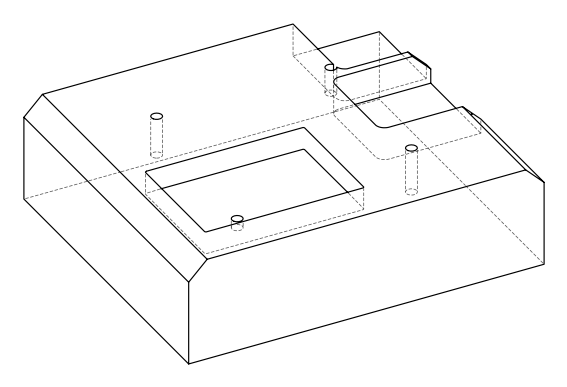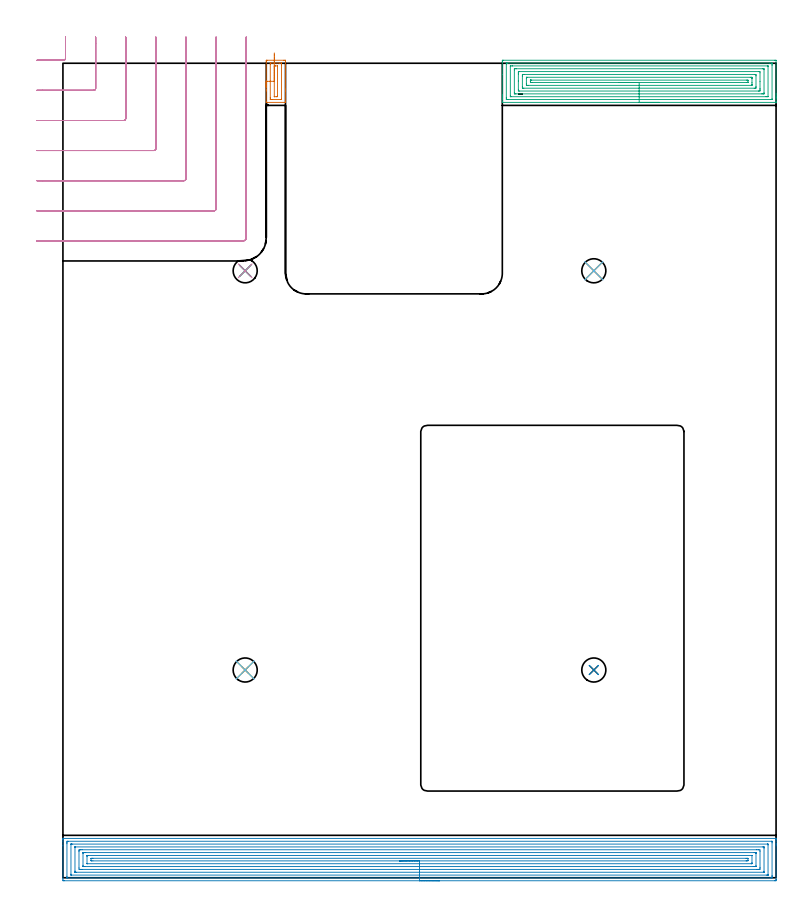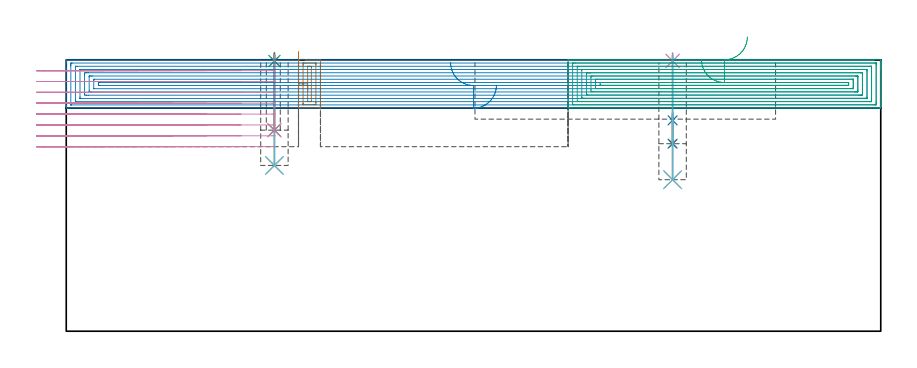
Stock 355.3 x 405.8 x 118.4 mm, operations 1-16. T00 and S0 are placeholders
(PLAN: 18 operations, 12 tool changes, 263.1 min)
(1 SPOT_DRILL | STEP1POCKET | NXT0321_9005460120000 | 0.03 min | 4 mm3)
(2 SPOT_DRILL_1 | STEP1POCKET_1 | NXT0321_9005460120000 | 0.03 min | 2822 mm3)
(3 SPOT_DRILL_2 | STEP1POCKET_2 | NXT0321_9005460120000 | 0.03 min | 1 mm3)
(4 SPOT_DRILL_3 | STEP1POCKET_3 | NXT0321_9005460120000 | 0.03 min | 1 mm3)
(5 DRILL_BLIND_HOLE_INTO_CENTER | STEP1POCKET | UGT0301_198 | 0.19 min | 2167 mm3)
(6 DRILL_TO_ENLARGE_BLIND_HOLE | STEP1POCKET | UGT0301_373 | 0.19 min | 3027 mm3)
(7 DRILL_BLIND_HOLE_INTO_CENTER_1 | STEP1POCKET_1 | UGT0301_198 | 0.06 min | 462 mm3)
(8 DRILL_TO_ENLARGE_BLIND_HOLE_1 | STEP1POCKET_1 | UGT0301_373 | 0.06 min | 840 mm3)
(9 DRILL_BLIND_HOLE_INTO_CENTER_2 | STEP1POCKET_2 | UGT0301_198 | 0.13 min | 1415 mm3)
(10 DRILL_TO_ENLARGE_BLIND_HOLE_2 | STEP1POCKET_2 | UGT0301_373 | 0.13 min | 2043 mm3)
(11 DRILL_BLIND_HOLE_INTO_CENTER_3 | STEP1POCKET_3 | UGT0301_198 | 0.22 min | 2466 mm3)
(12 DRILL_TO_ENLARGE_BLIND_HOLE_3 | STEP1POCKET_3 | UGT0301_373 | 0.22 min | 3426 mm3)
(13 AREA_MILL | FG_CHAMFER_SURFACE | UGT0205_001 | 0.89 min | 5643 mm3)
(14 AREA_MILL_1 | FG_CHAMFER_SURFACE_1 | UGT0205_001 | 23.04 min | 79085 mm3)
(15 AREA_MILL_2 | FG_CHAMFER_SURFACE_2 | UGT0205_001 | 9.02 min | 31836 mm3)
(16 MILL_CORNER_NOTCH_RECTANGULAR | CORNER_NOTCH_RECTANGULAR | UGT0201_094 | Follow Part, ap 5, ae 75% | 14.41 min | 375238 mm3)
(17 MILL_RECTANGULAR_POCKET | POCKET_RECTANGULAR_STRAIGHT | NXT0201_008 | Follow Part, ap 1.5, ae 75% | 194.5 min | 615611 mm3)
(18 MILL_SLOT | SLOT_PARTIAL_RECTANGULAR | UGT0201_094 | Follow Part, ap 5, ae 75% | 19.89 min | 465120 mm3)
(TOOL NXT0321_9005460120000 | NC Spot Drill, 142deg, 12mm, Carbide, Uncoated | D12 PA142 FL30 Z2)
(TOOL UGT0301_198 | Twist Drill 7.9 mm | D7.9 PA118 FL73 Z2)
(TOOL UGT0301_373 | Twist Drill Flat Bottom 12 mm | D12 PA180 FL101 Z2)
(TOOL UGT0205_001 | Chamfer Mill 20 x 3 x 45 deg. | D20 FL50 Z2)
(TOOL UGT0201_094 | End mill 20 mm | D20 FL38 Z4)
(TOOL NXT0201_008 | ENDMILL 6mm [2P460-0600-NA 1630] | D6 FL26 Z6)
(OP 1 SPOT_DRILL)
G17 G21 G94 G90
T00 M6
G54
G17 G0 G90 X90.8 Y103.5 S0 M3
G43 Z128.4 H0
G94 G81 G98 Z117.875 F250. R121.4
G80
M5
M2
(OP 2 SPOT_DRILL_1)
G17 G21 G94 G90
T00 M6
G54
G17 G0 G90 X264.5 Y103.5 S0 M3
G43 Z128.4 H0
G94 G81 G98 Z91.975 F250. R95.5
G80
M5
M2
(OP 3 SPOT_DRILL_2)
G17 G21 G94 G90
T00 M6
G54
G17 G0 G90 X90.8 Y302.4 S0 M3
G43 Z128.4 H0
G94 G81 G98 Z117.875 F250. R121.4
G80
M5
M2
(OP 4 SPOT_DRILL_3)
G17 G21 G94 G90
T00 M6
G54
G17 G0 G90 X264.5 Y302.4 S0 M3
G43 Z128.4 H0
G94 G81 G98 Z117.875 F250. R121.4
G80
M5
M2
(OP 5 DRILL_BLIND_HOLE_INTO_CENTER)
G17 G21 G94 G90
T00 M6
G54
G17 G0 G90 X90.8 Y103.5 S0 M3
G43 Z128.4 H0
G94 G81 G98 Z72.3 F250. R120.4
G80
M5
M2
(OP 6 DRILL_TO_ENLARGE_BLIND_HOLE)
G17 G21 G94 G90
T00 M6
G54
G17 G0 G90 X90.8 Y103.5 S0 M3
G43 Z128.4 H0
G94 G73 G98 Z72.3 F250. Q11.525 R120.4
G80
M5
M2
(OP 7 DRILL_BLIND_HOLE_INTO_CENTER_1)
G17 G21 G94 G90
T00 M6
G54
G17 G0 G90 X264.5 Y103.5 S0 M3
G43 Z128.4 H0
G94 G81 G98 Z81.8 F250. R94.5
G80
M5
M2
(OP 8 DRILL_TO_ENLARGE_BLIND_HOLE_1)
G17 G21 G94 G90
T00 M6
G54
G17 G0 G90 X264.5 Y103.5 S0 M3
G43 Z128.4 H0
G94 G81 G98 Z81.8 F250. R94.5
G80
M5
M2
(OP 9 DRILL_BLIND_HOLE_INTO_CENTER_2)
G17 G21 G94 G90
T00 M6
G54
G17 G0 G90 X90.8 Y302.4 S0 M3
G43 Z128.4 H0
G94 G81 G98 Z87.7 F250. R120.4
G80
M5
M2
(OP 10 DRILL_TO_ENLARGE_BLIND_HOLE_2)
G17 G21 G94 G90
T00 M6
G54
G17 G0 G90 X90.8 Y302.4 S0 M3
G43 Z128.4 H0
G94 G73 G98 Z87.7 F250. Q10.233 R120.4
G80
M5
M2
(OP 11 DRILL_BLIND_HOLE_INTO_CENTER_3)
G17 G21 G94 G90
T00 M6
G54
G17 G0 G90 X264.5 Y302.4 S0 M3
G43 Z128.4 H0
G94 G81 G98 Z66.1 F250. R120.4
G80
M5
M2
(OP 12 DRILL_TO_ENLARGE_BLIND_HOLE_3)
G17 G21 G94 G90
T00 M6
G54
G17 G0 G90 X264.5 Y302.4 S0 M3
G43 Z128.4 H0
G94 G73 G98 Z66.1 F250. Q10.46 R120.4
G80
M5
M2
(OP 13 AREA_MILL)
G17 G21 G94 G90
T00 M6
G54
G17 G0 G90 X101.3 Y396.8 S1061 M3
G43 Z128.4 H0
Z122.037
G94 G1 Y396.211 Z121.394 F250.
Y395.679 Z120.702
Y395.211 Z119.966
Y394.808 Z119.192
Y394.474 Z118.386
Y394.212 Z117.554
Y394.023 Z116.702
Y393.909 Z115.837
Y393.871 Z114.966
Y393.909 Z114.094
Y394.023 Z113.229
Y394.212 Z112.378
Y394.474 Z111.546
Y394.808 Z110.74
Y395.211 Z109.966
Y395.679 Z109.23
Y396.211 Z108.538
Y396.8 Z107.895
Y406.489 Z98.206
X101.303 Y406.897 Z97.798
X101.307 Y407.29 Z97.405
X101.312 Y407.293 Z97.402
X101.708 Y407.3 Z97.4
X110.089
X110.492 Y407.299 Z97.401
X110.888 Y407.293 Z97.402
X110.893 Y407.29 Z97.405
X110.9 Y406.897 Z97.798
Y392.849 Z111.845
Y392.033 Z112.667
Y386.674 Z118.026
X110.89 Y386.307 Z118.393
X110.492 Y386.3 Z118.4
X101.708
X101.31 Y386.307 Z118.393
X101.3 Y386.675 Z118.025
Y392.033 Z112.667
Y392.849 Z111.845
Y396.8 Z107.895
X101.302
X101.708 Y396.802 Z107.898
X103.3 Y396.8 Z107.9
Y405.306 Z99.394
X103.302 Y405.471 Z99.229
X103.309 Y405.8 Z98.9
X103.312 Y405.88 Z98.82
X103.326 Y405.882 Z98.819
X103.372 Y405.884 Z98.816
X103.465 Y405.885 Z98.815
X103.598 Y405.886 Z98.814
X107.99 Y405.885 Z98.815
X108.735 Y405.881 Z98.819
X108.875 Y405.879 Z98.821
X108.891 Y405.869 Z98.831
X108.897 Y405.857 Z98.843
X108.9 Y405.141 Z99.559
Y404.976 Z99.724
Y388.294 Z116.406
X108.898 Y388.129 Z116.571
X108.891 Y387.8 Z116.9
X108.888 Y387.72 Z116.98
X108.874 Y387.718 Z116.982
X108.828 Y387.716 Z116.984
X108.735 Y387.715 Z116.985
X108.602 Y387.714 Z116.986
X104.21 Y387.715 Z116.985
X103.465 Y387.719 Z116.981
X103.325 Y387.721 Z116.979
X103.309 Y387.731 Z116.969
X103.303 Y387.742 Z116.958
X103.3 Y388.459 Z116.241
Y388.624 Z116.076
Y396.8 Z107.9
X105.3
X105.301 Y404.184 Z100.516
X105.303 Y404.263 Z100.437
X105.31 Y404.456 Z100.244
X105.683 Y404.466 Z100.234
X105.893 Y404.47 Z100.23
X106.848 Y404.471 Z100.229
X106.866 Y404.47 Z100.23
X106.882 Y404.466 Z100.234
X106.89 Y404.462 Z100.238
X106.894 Y404.44 Z100.26
X106.9 Y404.342 Z100.358
X106.899 Y389.416 Z115.284
X106.897 Y389.337 Z115.363
X106.89 Y389.144 Z115.556
X106.517 Y389.134 Z115.566
X106.307 Y389.13 Z115.57
X105.352 Y389.129 Z115.571
X105.334 Y389.13 Z115.57
X105.318 Y389.134 Z115.566
X105.31 Y389.138 Z115.562
X105.306 Y389.159 Z115.541
X105.3 Y389.258 Z115.442
Y396.8 Z107.9
Y397.443 Z107.311
Y398.135 Z106.78
Y398.871 Z106.311
Y399.645 Z105.908
Y400.451 Z105.574
Y401.283 Z105.312
Y402.135 Z105.123
Y402.999 Z105.009
Y403.871 Z104.971
Y404.743 Z105.009
Y405.608 Z105.123
Y406.459 Z105.312
Y407.291 Z105.574
Y408.097 Z105.908
Y408.871 Z106.311
Y409.607 Z106.78
Y410.299 Z107.311
Y410.942 Z107.9
G0 Z128.4
M5
M2
(OP 14 AREA_MILL_1)
G17 G21 G94 G90
T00 M6
G54
G17 G0 G90 X187.65 Y-1.5 S1061 M3
G43 Z128.4 H0
Z107.3
G94 G1 X187.612 Z106.428 F250.
X187.498 Z105.563
X187.309 Z104.712
X187.047 Z103.88
X186.713 Z103.074
X186.31 Z102.3
X185.842 Z101.564
X185.31 Z100.872
X184.721 Z100.229
X184.078 Z99.64
X183.386 Z99.108
X182.65 Z98.64
X181.876 Z98.237
X181.07 Z97.903
X180.238 Z97.641
X179.386 Z97.452
X178.522 Z97.338
X177.65 Z97.3
X0.628
X0.194 Y-1.496 Z97.302
X0.01 Y-1.492 Z97.306
X0.005 Y-1.07 Z97.728
X0. Y-0.452 Z98.346
Y15.912 Z114.707
Y18.289 Z117.084
Y19.001 Z117.801
Y19.252 Z118.051
X0.001 Y19.604 Z118.394
X0.181 Y19.6 Z118.4
X355.119
X355.299 Y19.604 Z118.394
X355.3 Y19.253 Z118.053
Y19.001 Z117.801
Y18.289 Z117.084
Y17.054 Z115.851
Y16.53 Z115.324
Y15.912 Z114.707
Y-0.808 Z97.99
X355.297 Y-1.07 Z97.728
X355.29 Y-1.492 Z97.306
X355.106 Y-1.496 Z97.302
X354.672 Y-1.5 Z97.3
X177.65
Y-0.086 Z98.714
X2.31 Y-0.085 Z98.715
X2.045 Y-0.08 Z98.72
X2.018 Y-0.079 Z98.721
X2.01 Y-0.065 Z98.735
X2.004 Y-0.03 Z98.77
X2.002 Y0.004 Z98.804
X2. Y0.22 Z99.02
Y0.69 Z99.49
Y16.939 Z115.739
X2.003 Y17.41 Z116.21
X2.01 Y17.81 Z116.61
X2.031 Y18.179 Z116.979
X2.416 Y18.184 Z116.984
X2.522 Y18.185 Z116.985
X352.99
X353.255 Y18.18 Z116.98
X353.282 Y18.179 Z116.979
X353.29 Y18.165 Z116.965
X353.296 Y18.13 Z116.93
X353.298 Y18.096 Z116.896
X353.3 Y17.88 Z116.68
Y17.41 Z116.21
Y1.161 Z99.961
X353.297 Y0.69 Z99.49
X353.291 Y0.29 Z99.09
X353.269 Y-0.079 Z98.721
X352.884 Y-0.084 Z98.716
X352.778 Y-0.085 Z98.715
X177.65 Y-0.086 Z98.714
Y1.328 Z100.128
X4.204 Y1.329 Z100.129
X4.122 Y1.33 Z100.13
X4.057 Y1.333 Z100.133
X4.021 Y1.335 Z100.135
X4.01 Y1.37 Z100.17
X4.005 Y1.57 Z100.37
X4.001 Y1.77 Z100.57
Y16.53 Z115.33
X4.002 Y16.728 Z115.528
X4.008 Y16.758 Z115.558
X4.012 Y16.765 Z115.565
X4.021 Y16.767 Z115.567
X4.081 Y16.77 Z115.57
X4.204 Y16.771 Z115.571
X4.852
X351.096
X351.178 Y16.77 Z115.57
X351.243 Y16.767 Z115.567
X351.279 Y16.765 Z115.565
X351.29 Y16.729 Z115.529
X351.295 Y16.53 Z115.33
X351.299 Y16.33 Z115.13
Y1.57 Z100.37
X351.298 Y1.372 Z100.172
X351.292 Y1.342 Z100.142
X351.288 Y1.335 Z100.135
X351.279 Y1.333 Z100.133
X351.219 Y1.33 Z100.13
X351.096 Y1.329 Z100.129
X350.448 Y1.328 Z100.128
X177.65
Y2.743 Z101.543
X6.589
X6.144 Y2.745 Z101.545
X6.053 Y2.747 Z101.547
X6.018 Y2.749 Z101.549
X6.01 Y2.788 Z101.588
X6.007 Y2.894 Z101.694
X6. Y3.322 Z102.122
X6.001 Y15.206 Z114.006
X6.003 Y15.315 Z114.115
X6.006 Y15.341 Z114.141
X6.01 Y15.349 Z114.149
X6.02 Y15.351 Z114.151
X6.09 Y15.355 Z114.155
X6.29 Y15.357 Z114.157
X348.711
X349.156 Y15.355 Z114.155
X349.247 Y15.353 Z114.153
X349.282 Y15.351 Z114.151
X349.29 Y15.312 Z114.112
X349.293 Y15.206 Z114.006
X349.3 Y14.778 Z113.578
X349.299 Y2.894 Z101.694
X349.297 Y2.785 Z101.585
X349.294 Y2.759 Z101.559
X349.29 Y2.75 Z101.55
X349.281 Y2.748 Z101.548
X349.21 Y2.745 Z101.545
X349.01 Y2.743 Z101.543
X177.65
Y4.157 Z102.957
X9.568
X8.726 Y4.159 Z102.959
X8.674 Y4.162 Z102.962
X8.01 Y4.21 Z103.01
X8.001 Y4.873 Z103.673
Y13.01 Z111.81
X8.004 Y13.669 Z112.469
X8.01 Y13.89 Z112.69
X8.625 Y13.938 Z112.738
X8.674 Y13.94 Z112.74
X9.514 Y13.943 Z112.743
X345.732
X346.574 Y13.941 Z112.741
X346.626 Y13.938 Z112.738
X347.29 Y13.89 Z112.69
X347.299 Y13.227 Z112.027
Y5.09 Z103.89
X347.296 Y4.43 Z103.23
X347.29 Y4.21 Z103.01
X346.675 Y4.161 Z102.961
X346.626 Y4.16 Z102.96
X345.786 Y4.157 Z102.957
X177.65
Y5.571 Z104.371
X10.868
X10.462 Y5.573 Z104.373
X10.058 Y5.577 Z104.377
X10.012 Y5.578 Z104.378
X10.008 Y5.617 Z104.417
X10.003 Y5.697 Z104.497
X10.001 Y5.818 Z104.618
X10. Y5.97 Z104.77
X10.001 Y12.13 Z110.93
X10.002 Y12.357 Z111.157
X10.006 Y12.471 Z111.271
X10.01 Y12.521 Z111.321
X10.062 Y12.524 Z111.324
X10.462 Y12.527 Z111.327
X10.951 Y12.529 Z111.329
X11.356
X344.432
X344.838 Y12.527 Z111.327
X345.242 Y12.523 Z111.323
X345.288 Y12.522 Z111.322
X345.292 Y12.483 Z111.283
X345.297 Y12.403 Z111.203
X345.299 Y12.281 Z111.081
X345.3 Y12.13 Z110.93
X345.299 Y5.97 Z104.77
X345.298 Y5.743 Z104.543
X345.294 Y5.629 Z104.429
X345.29 Y5.579 Z104.379
X345.238 Y5.576 Z104.376
X344.838 Y5.573 Z104.373
X344.349 Y5.571 Z104.371
X343.944
X177.65
Y6.985 Z105.785
X12.113 Y6.986 Z105.786
X12.048 Y6.987 Z105.787
X12.017 Y6.99 Z105.79
X12.01 Y6.992 Z105.792
X12.006 Y6.999 Z105.799
X12.002 Y7.026 Z105.826
X12. Y7.096 Z105.896
X12.001 Y10.616 Z109.416
X12.005 Y10.863 Z109.663
X12.01 Y11.027 Z109.827
X12.023 Y11.108 Z109.908
X12.062 Y11.11 Z109.91
X12.25 Y11.113 Z109.913
X12.388 Y11.114 Z109.914
X343.187
X343.252 Y11.113 Z109.913
X343.283 Y11.11 Z109.91
X343.29 Y11.107 Z109.907
X343.294 Y11.101 Z109.901
X343.298 Y11.074 Z109.874
X343.3 Y11.004 Z109.804
X343.299 Y7.484 Z106.284
X343.295 Y7.237 Z106.037
X343.29 Y7.073 Z105.873
X343.277 Y6.992 Z105.792
X343.238 Y6.99 Z105.79
X343.05 Y6.987 Z105.787
X342.912 Y6.986 Z105.786
X177.65 Y6.985 Z105.785
Y8.399 Z107.199
X14.933 Y8.4 Z107.2
X14.248 Y8.404 Z107.204
X14.039 Y8.407 Z107.207
X14.007 Y8.61 Z107.41
X14.002 Y8.646 Z107.446
X14.003 Y9.49 Z108.29
X14.005 Y9.523 Z108.323
X14.039 Y9.693 Z108.493
X14.72 Y9.699 Z108.499
X14.933 Y9.7 Z108.5
X340.367
X341.052 Y9.696 Z108.496
X341.261 Y9.693 Z108.493
X341.293 Y9.49 Z108.29
X341.298 Y9.454 Z108.254
X341.297 Y8.61 Z107.41
X341.295 Y8.577 Z107.377
X341.261 Y8.407 Z107.207
X340.58 Y8.401 Z107.201
X340.367 Y8.4 Z107.2
X177.65 Y8.399 Z107.199
X176.778 Z107.238
X175.914 Z107.351
X175.062 Z107.54
X174.23 Z107.803
X173.424 Z108.136
X172.65 Z108.539
X171.914 Z109.008
X171.222 Z109.539
X170.579 Z110.128
X169.99 Z110.772
X169.458 Z111.464
X168.99 Z112.199
X168.587 Z112.973
X168.253 Z113.779
X167.991 Z114.611
X167.802 Z115.463
X167.688 Z116.328
X167.65 Z117.199
G0 Z128.4
M5
M2
(OP 15 AREA_MILL_2)
G17 G21 G94 G90
T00 M6
G54
G17 G0 G90 X297.1 Y386.3 S1061 M3
G43 Z128.4 H0
G94 G1 X297.062 Z127.528 F250.
X296.948 Z126.663
X296.759 Z125.812
X296.497 Z124.98
X296.163 Z124.174
X295.76 Z123.4
X295.292 Z122.664
X294.76 Z121.972
X294.171 Z121.329
X293.528 Z120.739
X292.836 Z120.208
X292.1 Z119.74
X291.326 Z119.337
X290.52 Z119.003
X289.688 Z118.741
X288.837 Z118.552
X287.972 Z118.438
X287.1 Z118.4
X219.024
X218.91 Y386.302 Z118.389
X218.903 Y386.41 Z118.282
X218.9 Y386.525 Z118.173
Y387.968 Z116.731
Y388.459 Z116.237
Y388.705 Z115.992
Y389.337 Z115.36
Y389.583 Z115.115
Y390.215 Z114.479
Y400.154 Z104.543
X218.901 Y406.336 Z98.361
X218.905 Y406.897 Z97.8
X218.91 Y407.291 Z97.405
X219.066 Y407.295 Z97.402
X219.469 Y407.3 Z97.4
X354.731
X355.218 Y407.294 Z97.403
X355.29 Y407.291 Z97.405
X355.3 Y407.213 Z97.484
Y390.777 Z113.918
Y390.215 Z114.479
Y389.583 Z115.115
Y389.337 Z115.36
Y388.705 Z115.992
Y388.459 Z116.237
Y387.968 Z116.731
Y386.525 Z118.173
X355.297 Y386.41 Z118.282
X355.29 Y386.302 Z118.389
X355.175 Y386.3 Z118.4
X287.1
Y387.714 Z116.986
X222.004
X221.249 Y387.716 Z116.984
X221.112 Y387.717 Z116.983
X220.926 Y387.721 Z116.979
X220.91 Y387.781 Z116.919
X220.904 Y387.922 Z116.778
X220.901 Y388.459 Z116.241
X220.9 Y388.803 Z115.897
X220.901 Y405.484 Z99.216
X220.908 Y405.83 Z98.87
X220.91 Y405.872 Z98.828
X220.923 Y405.879 Z98.821
X220.967 Y405.882 Z98.818
X221.06 Y405.884 Z98.816
X221.249 Y405.886 Z98.814
X221.384
X352.196
X352.951 Y405.884 Z98.816
X353.088 Y405.883 Z98.817
X353.274 Y405.879 Z98.821
X353.29 Y405.819 Z98.881
X353.296 Y405.678 Z99.022
X353.299 Y405.141 Z99.559
X353.3 Y404.797 Z99.903
X353.299 Y388.116 Z116.584
X353.292 Y387.77 Z116.93
X353.29 Y387.728 Z116.972
X353.277 Y387.721 Z116.979
X353.234 Y387.718 Z116.982
X353.14 Y387.716 Z116.984
X352.951 Y387.714 Z116.986
X352.816
X287.1
Y389.128 Z115.572
X223.24 Y389.129 Z115.571
X223.029 Y389.131 Z115.569
X222.959 Y389.132 Z115.568
X222.912 Y389.135 Z115.565
X222.907 Y389.21 Z115.49
X222.903 Y389.337 Z115.363
X222.9 Y389.464 Z115.236
X222.901 Y404.389 Z100.311
X222.905 Y404.432 Z100.268
X222.91 Y404.461 Z100.239
X222.925 Y404.465 Z100.235
X223.029 Y404.467 Z100.233
X223.708 Y404.471 Z100.229
X223.919
X350.96
X351.171 Y404.469 Z100.231
X351.241 Y404.468 Z100.232
X351.288 Y404.465 Z100.235
X351.293 Y404.39 Z100.31
X351.297 Y404.263 Z100.437
X351.3 Y404.136 Z100.564
X351.299 Y389.211 Z115.489
X351.295 Y389.168 Z115.532
X351.29 Y389.139 Z115.561
X351.275 Y389.135 Z115.565
X351.171 Y389.133 Z115.567
X350.492 Y389.129 Z115.571
X350.281
X287.1 Y389.128 Z115.572
Y390.543 Z114.157
X225.699
X225.365 Y390.544 Z114.156
X225. Y390.548 Z114.152
X224.922 Y390.549 Z114.151
X224.91 Y390.688 Z114.012
X224.901 Y391.002 Z113.698
X224.9 Y402.507 Z102.193
X224.903 Y402.901 Z101.799
X224.906 Y402.999 Z101.701
X224.91 Y403.043 Z101.657
X224.956 Y403.05 Z101.65
X225.144 Y403.054 Z101.646
X225.699 Y403.057 Z101.643
X226.031
X348.501
X348.835 Y403.056 Z101.644
X349.2 Y403.052 Z101.648
X349.278 Y403.051 Z101.649
X349.29 Y402.912 Z101.788
X349.299 Y402.598 Z102.102
X349.3 Y391.093 Z113.607
X349.297 Y390.699 Z114.001
X349.294 Y390.601 Z114.099
X349.291 Y390.557 Z114.143
X349.244 Y390.55 Z114.15
X349.056 Y390.546 Z114.154
X348.501 Y390.543 Z114.157
X348.169
X287.1
Y391.957 Z112.743
X227.478
X226.91 Y391.971 Z112.729
X226.902 Y392.54 Z112.16
X226.9 Y396.932 Z107.768
Y400.444 Z104.256
X226.901 Y400.751 Z103.949
X226.903 Y401.319 Z103.381
X226.91 Y401.629 Z103.071
X227.464 Y401.643 Z103.057
X227.478
X346.722
X347.29 Y401.629 Z103.071
X347.298 Y401.06 Z103.64
X347.3 Y396.668 Z108.032
Y393.156 Z111.544
Y392.849 Z111.851
X347.297 Y392.281 Z112.419
X347.29 Y391.971 Z112.729
X346.736 Y391.957 Z112.743
X346.722
X287.1
Y393.371 Z111.329
X229.618 Y393.372 Z111.328
X229.258 Y393.375 Z111.325
X228.91 Y393.381 Z111.319
X228.904 Y393.727 Z110.973
X228.9 Y394.08 Z110.62
Y399.348 Z105.352
X228.903 Y399.873 Z104.827
X228.907 Y400.219 Z104.481
X229.258 Y400.224 Z104.476
X229.788 Y400.228 Z104.472
X344.582
X344.942 Y400.225 Z104.475
X345.29 Y400.219 Z104.481
X345.296 Y399.873 Z104.827
X345.3 Y399.52 Z105.18
Y394.252 Z110.448
X345.297 Y393.727 Z110.973
X345.293 Y393.381 Z111.319
X344.942 Y393.376 Z111.324
X344.412 Y393.372 Z111.328
X287.1 Y393.371 Z111.329
Y394.785 Z109.915
X231.745
X231.038 Y394.788 Z109.912
X230.938 Y394.79 Z109.91
X230.916 Y394.791 Z109.909
X230.91 Y394.894 Z109.806
X230.904 Y395.075 Z109.625
X230.901 Y395.347 Z109.353
X230.9 Y395.483 Z109.217
Y398.253 Z106.447
X230.902 Y398.389 Z106.311
X230.909 Y398.661 Z106.039
X230.915 Y398.808 Z105.892
X230.95 Y398.811 Z105.889
X231.038 Y398.813 Z105.887
X231.221 Y398.814 Z105.886
X342.455 Y398.815 Z105.885
X343.162 Y398.812 Z105.888
X343.262 Y398.81 Z105.89
X343.284 Y398.809 Z105.891
X343.29 Y398.706 Z105.994
X343.296 Y398.525 Z106.175
X343.3 Y398.253 Z106.447
Y398.117 Z106.583
Y396.225 Z108.475
Y395.347 Z109.353
X343.298 Y395.211 Z109.489
X343.291 Y394.939 Z109.761
X343.285 Y394.792 Z109.908
X343.25 Y394.789 Z109.911
X343.162 Y394.787 Z109.913
X342.979 Y394.786 Z109.914
X287.1 Y394.785 Z109.915
Y396.199 Z108.501
X233.707 Y396.2 Z108.5
X232.976 Y396.204 Z108.496
X232.942 Y396.206 Z108.494
X232.91 Y396.27 Z108.43
X232.906 Y396.361 Z108.339
X232.9 Y397.157 Z107.543
X232.901 Y397.239 Z107.461
X232.903 Y397.339 Z107.361
X232.907 Y397.387 Z107.313
X232.909 Y397.393 Z107.307
X232.959 Y397.396 Z107.304
X233.053 Y397.398 Z107.302
X233.38 Y397.4 Z107.3
X233.544 Y397.401 Z107.299
X340.493 Y397.4 Z107.3
X341.224 Y397.396 Z107.304
X341.258 Y397.394 Z107.306
X341.29 Y397.33 Z107.37
X341.294 Y397.239 Z107.461
X341.3 Y396.443 Z108.257
X341.299 Y396.361 Z108.339
X341.297 Y396.261 Z108.439
X341.293 Y396.213 Z108.487
X341.291 Y396.207 Z108.493
X341.241 Y396.204 Z108.496
X341.147 Y396.202 Z108.498
X340.82 Y396.2 Z108.5
X340.656
X287.1 Y396.199 Z108.501
X286.228 Z108.539
X285.364 Z108.652
X284.512 Z108.841
X283.68 Z109.104
X282.874 Z109.437
X282.1 Z109.84
X281.364 Z110.309
X280.672 Z110.84
X280.029 Z111.429
X279.44 Z112.073
X278.909 Z112.765
X278.44 Z113.501
X278.037 Z114.274
X277.703 Z115.08
X277.441 Z115.912
X277.252 Z116.764
X277.138 Z117.629
X277.1 Z118.501
G0 Z128.4
M5
M2
(OP 16 MILL_CORNER_NOTCH_RECTANGULAR)
G17 G21 G94 G90
T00 M6
G54
G17 G0 G90 X-12.887 Y407.3 S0 M3
G43 Z128.4 H0
Z113.662
G94 G1 X-9.887 F250.
X0.307 F500.
G3 X1.3 Y408.293 R1.
G1 Y415.8
Y418.8 F250.
G0 Z128.4
X-13. Y392.3
Z113.662
G1 X-10.
X15.306 F500.
G3 X16.3 Y393.294 R1.
G1 Y415.8
Y418.8 F250.
G0 Z128.4
X-13. Y377.3
Z113.662
G1 X-10.
X30.306 F500.
G3 X31.3 Y378.294 R1.
G1 Y415.8
Y418.8 F250.
G0 Z128.4
X-13. Y362.3
Z113.662
G1 X-10.
X45.305 F500.
G3 X46.3 Y363.295 R1.
G1 Y415.8
Y418.8 F250.
G0 Z128.4
X-13. Y347.3
Z113.662
G1 X-10.
X60.305 F500.
G3 X61.3 Y348.295 R1.
G1 Y415.8
Y418.8 F250.
G0 Z128.4
X-13. Y332.3
Z113.662
G1 X-10.
X75.305 F500.
G3 X76.3 Y333.295 R1.
G1 Y415.8
Y418.8 F250.
G0 Z128.4
X-13. Y317.3
Z113.662
G1 X-10.
X89.8 F500.
G3 X91.3 Y318.8 R1.5
G1 Y415.8
Y418.8 F250.
G0 Z128.4
X-12.887 Y407.3
Z108.925
G1 X-9.887
X0.307 F500.
G3 X1.3 Y408.293 R1.
G1 Y415.8
Y418.8 F250.
G0 Z128.4
X-13. Y392.3
Z108.925
G1 X-10.
X15.306 F500.
G3 X16.3 Y393.294 R1.
G1 Y415.8
Y418.8 F250.
G0 Z128.4
X-13. Y377.3
Z108.925
G1 X-10.
X30.306 F500.
G3 X31.3 Y378.294 R1.
G1 Y415.8
Y418.8 F250.
G0 Z128.4
X-13. Y362.3
Z108.925
G1 X-10.
X45.305 F500.
G3 X46.3 Y363.295 R1.
G1 Y415.8
Y418.8 F250.
G0 Z128.4
X-13. Y347.3
Z108.925
G1 X-10.
X60.305 F500.
G3 X61.3 Y348.295 R1.
G1 Y415.8
Y418.8 F250.
G0 Z128.4
X-13. Y332.3
Z108.925
G1 X-10.
X75.305 F500.
G3 X76.3 Y333.295 R1.
G1 Y415.8
Y418.8 F250.
G0 Z128.4
X-13. Y317.3
Z108.925
G1 X-10.
X89.8 F500.
G3 X91.3 Y318.8 R1.5
G1 Y415.8
Y418.8 F250.
G0 Z128.4
X-12.887 Y407.3
Z104.187
G1 X-9.887
X0.307 F500.
G3 X1.3 Y408.293 R1.
G1 Y415.8
Y418.8 F250.
G0 Z128.4
X-13. Y392.3
Z104.187
G1 X-10.
X15.306 F500.
G3 X16.3 Y393.294 R1.
G1 Y415.8
Y418.8 F250.
G0 Z128.4
X-13. Y377.3
Z104.187
G1 X-10.
X30.306 F500.
G3 X31.3 Y378.294 R1.
G1 Y415.8
Y418.8 F250.
G0 Z128.4
X-13. Y362.3
Z104.187
G1 X-10.
X45.305 F500.
G3 X46.3 Y363.295 R1.
G1 Y415.8
Y418.8 F250.
G0 Z128.4
X-13. Y347.3
Z104.187
G1 X-10.
X60.305 F500.
G3 X61.3 Y348.295 R1.
G1 Y415.8
Y418.8 F250.
G0 Z128.4
X-13. Y332.3
Z104.187
G1 X-10.
X75.305 F500.
G3 X76.3 Y333.295 R1.
G1 Y415.8
Y418.8 F250.
G0 Z128.4
X-13. Y317.3
Z104.187
G1 X-10.
X89.8 F500.
G3 X91.3 Y318.8 R1.5
G1 Y415.8
Y418.8 F250.
G0 Z128.4
X-12.887 Y407.3
Z99.45
G1 X-9.887
X0.307 F500.
G3 X1.3 Y408.293 R1.
G1 Y415.8
Y418.8 F250.
G0 Z128.4
X-13. Y392.3
Z99.45
G1 X-10.
X15.306 F500.
G3 X16.3 Y393.294 R1.
G1 Y415.8
Y418.8 F250.
G0 Z128.4
X-13. Y377.3
Z99.45
G1 X-10.
X30.306 F500.
G3 X31.3 Y378.294 R1.
G1 Y415.8
Y418.8 F250.
G0 Z128.4
X-13. Y362.3
Z99.45
G1 X-10.
X45.305 F500.
G3 X46.3 Y363.295 R1.
G1 Y415.8
Y418.8 F250.
G0 Z128.4
X-13. Y347.3
Z99.45
G1 X-10.
X60.305 F500.
G3 X61.3 Y348.295 R1.
G1 Y415.8
Y418.8 F250.
G0 Z128.4
X-13. Y332.3
Z99.45
G1 X-10.
X75.305 F500.
G3 X76.3 Y333.295 R1.
G1 Y415.8
Y418.8 F250.
G0 Z128.4
X-13. Y317.3
Z99.45
G1 X-10.
X89.8 F500.
G3 X91.3 Y318.8 R1.5
G1 Y415.8
Y418.8 F250.
G0 Z128.4
X-12.887 Y407.3
Z94.712
G1 X-9.887
X0.307 F500.
G3 X1.3 Y408.293 R1.
G1 Y415.8
Y418.8 F250.
G0 Z128.4
X-13. Y392.3
Z94.712
G1 X-10.
X15.306 F500.
G3 X16.3 Y393.294 R1.
G1 Y415.8
Y418.8 F250.
G0 Z128.4
X-13. Y377.3
Z94.712
G1 X-10.
X30.306 F500.
G3 X31.3 Y378.294 R1.
G1 Y415.8
Y418.8 F250.
G0 Z128.4
X-13. Y362.3
Z94.712
G1 X-10.
X45.305 F500.
G3 X46.3 Y363.295 R1.
G1 Y415.8
Y418.8 F250.
G0 Z128.4
X-13. Y347.3
Z94.712
G1 X-10.
X60.305 F500.
G3 X61.3 Y348.295 R1.
G1 Y415.8
Y418.8 F250.
G0 Z128.4
X-13. Y332.3
Z94.712
G1 X-10.
X75.305 F500.
G3 X76.3 Y333.295 R1.
G1 Y415.8
Y418.8 F250.
G0 Z128.4
X-13. Y317.3
Z94.712
G1 X-10.
X89.8 F500.
G3 X91.3 Y318.8 R1.5
G1 Y415.8
Y418.8 F250.
G0 Z128.4
X-12.887 Y407.3
Z89.975
G1 X-9.887
X0.307 F500.
G3 X1.3 Y408.293 R1.
G1 Y415.8
Y418.8 F250.
G0 Z128.4
X-13. Y392.3
Z89.975
G1 X-10.
X15.306 F500.
G3 X16.3 Y393.294 R1.
G1 Y415.8
Y418.8 F250.
G0 Z128.4
X-13. Y377.3
Z89.975
G1 X-10.
X30.306 F500.
G3 X31.3 Y378.294 R1.
G1 Y415.8
Y418.8 F250.
G0 Z128.4
X-13. Y362.3
Z89.975
G1 X-10.
X45.305 F500.
G3 X46.3 Y363.295 R1.
G1 Y415.8
Y418.8 F250.
G0 Z128.4
X-13. Y347.3
Z89.975
G1 X-10.
X60.305 F500.
G3 X61.3 Y348.295 R1.
G1 Y415.8
Y418.8 F250.
G0 Z128.4
X-13. Y332.3
Z89.975
G1 X-10.
X75.305 F500.
G3 X76.3 Y333.295 R1.
G1 Y415.8
Y418.8 F250.
G0 Z128.4
X-13. Y317.3
Z89.975
G1 X-10.
X89.8 F500.
G3 X91.3 Y318.8 R1.5
G1 Y415.8
Y418.8 F250.
G0 Z128.4
X-12.887 Y407.3
Z85.237
G1 X-9.887
X0.307 F500.
G3 X1.3 Y408.293 R1.
G1 Y415.8
Y418.8 F250.
G0 Z128.4
X-13. Y392.3
Z85.237
G1 X-10.
X15.306 F500.
G3 X16.3 Y393.294 R1.
G1 Y415.8
Y418.8 F250.
G0 Z128.4
X-13. Y377.3
Z85.237
G1 X-10.
X30.306 F500.
G3 X31.3 Y378.294 R1.
G1 Y415.8
Y418.8 F250.
G0 Z128.4
X-13. Y362.3
Z85.237
G1 X-10.
X45.305 F500.
G3 X46.3 Y363.295 R1.
G1 Y415.8
Y418.8 F250.
G0 Z128.4
X-13. Y347.3
Z85.237
G1 X-10.
X60.305 F500.
G3 X61.3 Y348.295 R1.
G1 Y415.8
Y418.8 F250.
G0 Z128.4
X-13. Y332.3
Z85.237
G1 X-10.
X75.305 F500.
G3 X76.3 Y333.295 R1.
G1 Y415.8
Y418.8 F250.
G0 Z128.4
X-13. Y317.3
Z85.237
G1 X-10.
X89.8 F500.
G3 X91.3 Y318.8 R1.5
G1 Y415.8
Y418.8 F250.
G0 Z128.4
X-12.887 Y407.3
Z80.5
G1 X-9.887
X0.307 F500.
G3 X1.3 Y408.293 R1.
G1 Y415.8
Y418.8 F250.
G0 Z128.4
X-13. Y392.3
Z80.5
G1 X-10.
X15.306 F500.
G3 X16.3 Y393.294 R1.
G1 Y415.8
Y418.8 F250.
G0 Z128.4
X-13. Y377.3
Z80.5
G1 X-10.
X30.306 F500.
G3 X31.3 Y378.294 R1.
G1 Y415.8
Y418.8 F250.
G0 Z128.4
X-13. Y362.3
Z80.5
G1 X-10.
X45.305 F500.
G3 X46.3 Y363.295 R1.
G1 Y415.8
Y418.8 F250.
G0 Z128.4
X-13. Y347.3
Z80.5
G1 X-10.
X60.305 F500.
G3 X61.3 Y348.295 R1.
G1 Y415.8
Y418.8 F250.
G0 Z128.4
X-13. Y332.3
Z80.5
G1 X-10.
X75.305 F500.
G3 X76.3 Y333.295 R1.
G1 Y415.8
Y418.8 F250.
G0 Z128.4
X-13. Y317.3
Z80.5
G1 X-10.
X89.8 F500.
G3 X91.3 Y318.8 R1.5
G1 Y415.8
Y418.8 F250.
G0 Z128.4
M5
M2
